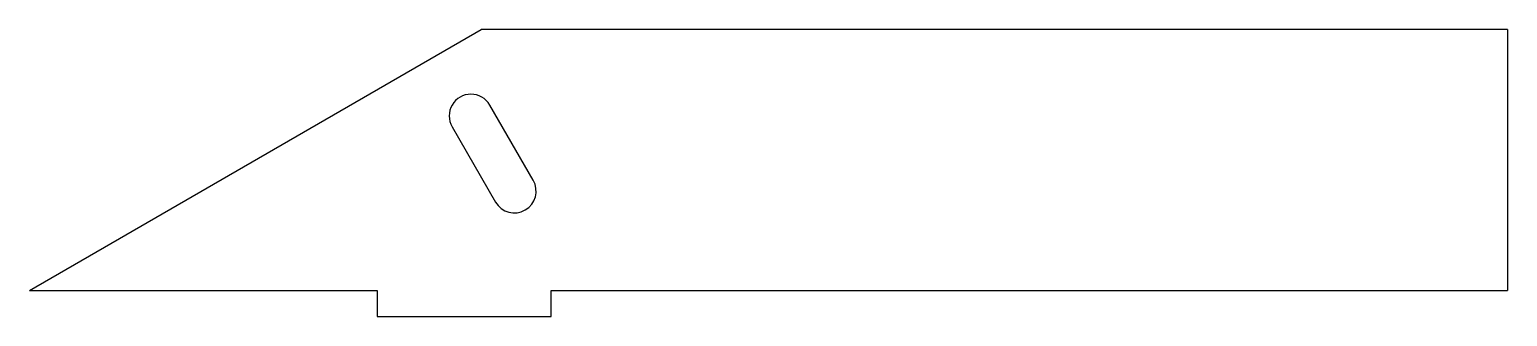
# Model space of a CAD drawing. Header units: millimetres. Extents: x -50 to 120, y -18 to 15.
import ezdxf

# ---------------------------------------------------------------- set-up
doc = ezdxf.new("R2010")
doc.units = ezdxf.units.MM

msp = doc.modelspace()

# ---------------------------------------------------------------- linework, layer by layer
at = {"color": 7, "linetype": 'Continuous', "lineweight": 25}
for p, q in [((-50, -15), (1.96, 15)), ((120, 15), (1.96, 15)), ((120, 15), (120, -15)), ((7.93, -2.34), (2.93, 6.32)), ((-1.4, 3.82), (3.6, -4.84)), ((-50, -15), (-10, -15)), ((-10, -15), (-10, -18)), ((10, -15), (120, -15)), ((10, -18), (10, -15)), ((-10, -18), (10, -18))]:
    msp.add_line(p, q, dxfattribs=at)
for centre, start, end in [((0.77, 5.07), 30, 210), ((5.77, -3.59), 210, 30)]:
    msp.add_arc(centre, 2.5, start, end, dxfattribs=at)

doc.saveas('drawing.dxf')
